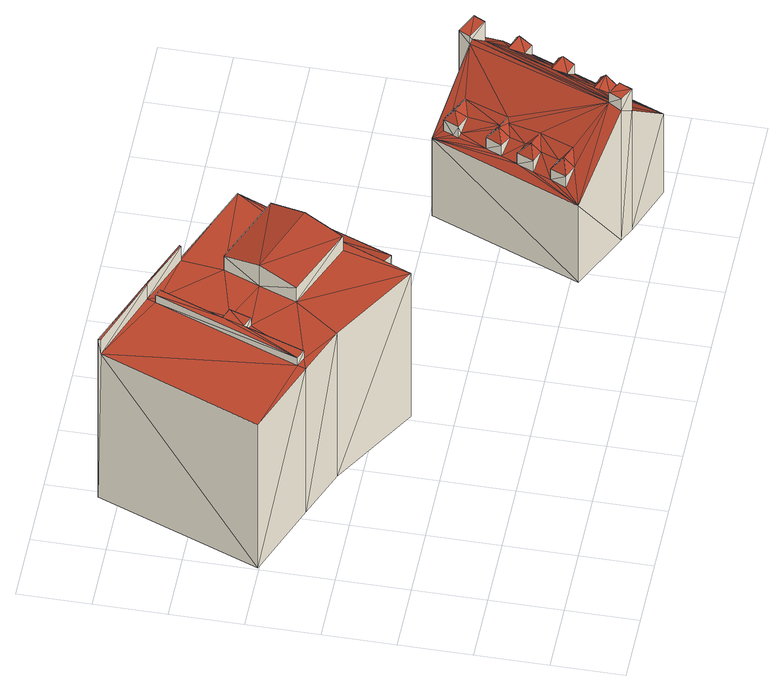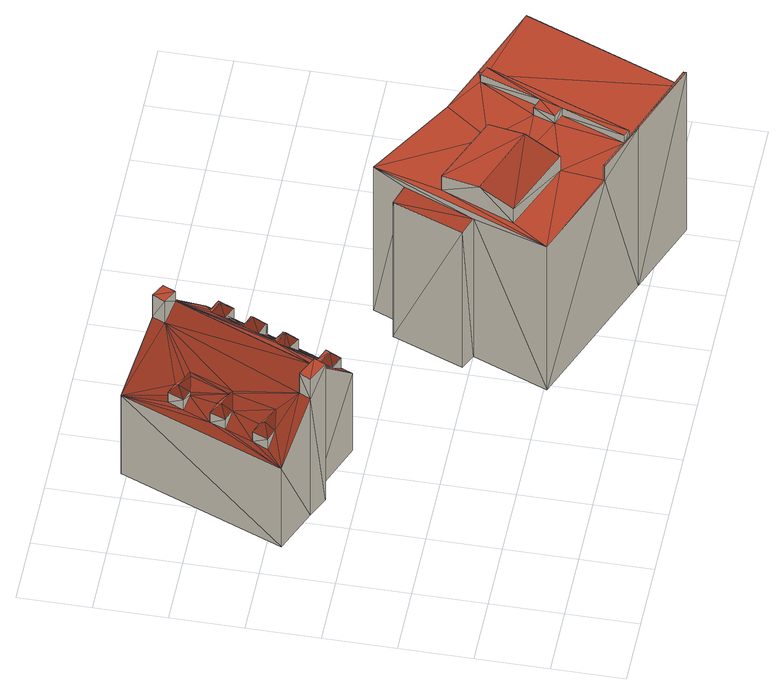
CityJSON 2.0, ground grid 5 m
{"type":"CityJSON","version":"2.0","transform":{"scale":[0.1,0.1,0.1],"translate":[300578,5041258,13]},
"CityObjects":{
"building1":{"type":"Building","geometry":[{"type":"MultiSurface","lod":"2","boundaries":[[[0,1,2]],[[3,4,5]],[[6,4,3]],[[7,6,1]],[[8,9,4]],[[1,3,2]],[[1,6,3]],[[6,8,4]],[[10,9,8]],[[11,12,13]],[[9,11,13]],[[10,14,11]],[[10,11,9]],[[4,13,15]],[[9,13,4]],[[5,16,17]],[[4,15,16]],[[4,16,5]],[[16,15,18]],[[19,20,17]],[[19,21,20]],[[19,7,21]],[[20,3,5]],[[7,1,21]],[[20,5,17]],[[1,0,22]],[[21,1,22]],[[0,2,23]],[[22,0,23]],[[3,20,23]],[[2,3,23]],[[24,6,19]],[[6,7,19]],[[25,8,24]],[[8,6,24]],[[10,8,25]],[[14,10,25]],[[26,27,28]],[[28,27,29]],[[28,29,30]],[[31,28,30]],[[12,11,32]],[[11,33,32]],[[32,33,34]],[[33,35,34]],[[36,37,38]],[[39,37,36]],[[40,41,42]],[[41,43,42]],[[42,43,44]],[[42,44,45]],[[44,46,45]],[[47,46,44]],[[46,47,38]],[[47,36,38]],[[35,16,18]],[[34,35,18]],[[48,49,50]],[[49,51,50]],[[51,41,40]],[[50,51,40]],[[26,52,53]],[[27,26,53]],[[31,30,54]],[[55,31,54]],[[53,52,56]],[[56,52,55]],[[56,55,54]],[[39,48,37]],[[49,48,39]],[[21,22,20]],[[20,22,23]],[[29,27,53]],[[29,53,56]],[[29,56,54]],[[30,29,54]],[[13,32,15]],[[15,34,18]],[[15,32,34]],[[13,12,32]],[[48,46,37]],[[46,40,45]],[[37,46,38]],[[40,42,45]],[[48,40,46]],[[48,50,40]],[[11,14,49]],[[11,49,39]],[[26,24,19]],[[26,19,52]],[[35,31,17]],[[36,44,31]],[[31,55,17]],[[43,51,26]],[[51,24,26]],[[36,31,35]],[[43,26,28]],[[44,28,31]],[[52,19,17]],[[44,43,28]],[[47,44,36]],[[55,52,17]],[[41,51,43]],[[14,25,49]],[[11,39,33]],[[33,36,35]],[[51,25,24]],[[16,35,17]],[[49,25,51]],[[33,39,36]]],"semantics":{"surfaces":[{"type":"GroundSurface"},{"type":"WallSurface"},{"type":"RoofSurface"}],"values":[0,0,0,0,0,0,0,0,0,1,1,1,1,1,1,1,1,1,1,1,1,1,1,1,1,1,1,1,1,1,1,1,1,1,1,1,1,1,1,1,1,1,1,1,1,1,1,1,1,1,1,1,1,1,1,1,1,1,1,1,1,1,1,1,1,1,1,1,1,1,2,2,2,2,2,2,2,2,2,2,2,2,2,2,2,2,2,2,2,2,2,2,2,2,2,2,2,2,2,2,2,2,2,2,2,2,2,2,2,2]}}]},
"building2":{"type":"Building","geometry":[{"type":"MultiSurface","lod":"2","boundaries":[[[57,58,59]],[[60,61,58]],[[61,62,58]],[[58,63,64]],[[58,64,59]],[[65,60,58]],[[65,58,57]],[[66,67,68]],[[69,67,66]],[[70,71,72]],[[73,74,75]],[[73,75,76]],[[77,73,78]],[[79,80,81]],[[82,80,79]],[[83,80,82]],[[84,85,86]],[[87,88,89]],[[90,91,92]],[[91,93,92]],[[94,95,96]],[[76,97,98]],[[99,100,101]],[[100,102,101]],[[103,104,105]],[[106,78,107]],[[108,109,110]],[[111,112,113]],[[114,88,115]],[[82,79,116]],[[117,118,119]],[[120,121,122]],[[72,123,124]],[[72,71,123]],[[84,125,85]],[[126,125,84]],[[127,128,86]],[[129,130,107]],[[106,129,107]],[[126,125,127]],[[127,125,128]],[[108,109,69]],[[69,109,67]],[[120,131,81]],[[120,121,131]],[[132,133,134]],[[134,133,135]],[[117,118,136]],[[117,136,89]],[[92,93,101]],[[93,99,101]],[[95,103,105]],[[96,95,105]],[[98,97,107]],[[97,106,107]],[[108,111,109]],[[112,111,108]],[[114,117,88]],[[118,117,114]],[[83,120,80]],[[121,120,83]],[[126,137,125]],[[137,72,125]],[[70,72,137]],[[138,139,140]],[[138,141,139]],[[134,135,142]],[[143,134,142]],[[144,145,138]],[[145,141,138]],[[144,146,145]],[[147,143,142]],[[148,147,142]],[[146,144,149]],[[63,146,149]],[[58,146,63]],[[60,65,147]],[[132,60,147]],[[132,147,148]],[[133,132,148]],[[65,57,150]],[[147,65,150]],[[151,60,132]],[[151,61,60]],[[139,149,140]],[[63,149,139]],[[64,63,139]],[[64,139,152]],[[59,64,152]],[[58,153,146]],[[62,153,58]],[[62,61,153]],[[61,151,153]],[[150,57,59]],[[150,59,152]],[[145,143,141]],[[134,143,145]],[[154,102,75]],[[155,154,75]],[[73,155,75]],[[155,143,156]],[[73,74,157]],[[73,77,141]],[[143,73,141]],[[102,100,75]],[[90,150,91]],[[90,143,150]],[[156,143,90]],[[143,155,73]],[[139,141,152]],[[143,147,150]],[[97,150,152]],[[77,78,158]],[[78,106,95]],[[158,78,94]],[[76,100,97]],[[94,78,95]],[[100,99,97]],[[104,103,152]],[[95,106,152]],[[75,100,76]],[[99,150,97]],[[91,150,93]],[[93,150,99]],[[103,95,152]],[[106,97,152]],[[141,104,152]],[[141,77,158]],[[141,158,104]],[[104,158,159]],[[104,159,105]],[[78,73,130]],[[78,130,107]],[[158,94,159]],[[159,94,96]],[[159,96,105]],[[160,92,101]],[[73,76,130]],[[130,76,98]],[[130,98,107]],[[102,160,101]],[[102,154,160]],[[154,155,160]],[[160,90,92]],[[156,90,160]],[[155,156,160]],[[135,133,148]],[[135,148,142]],[[149,144,140]],[[144,138,140]],[[81,122,161]],[[81,120,122]],[[89,117,119]],[[89,119,162]],[[79,81,116]],[[116,81,161]],[[80,120,81]],[[88,117,89]],[[88,87,115]],[[87,89,162]],[[115,87,162]],[[151,132,134]],[[146,134,145]],[[68,134,146]],[[86,68,146]],[[153,84,146]],[[163,134,68]],[[84,86,146]],[[164,68,86]],[[124,164,86]],[[123,164,124]],[[153,126,84]],[[153,137,126]],[[151,83,153]],[[161,162,134]],[[163,161,134]],[[119,151,134]],[[162,119,134]],[[115,162,161]],[[108,110,123]],[[116,161,163]],[[121,114,122]],[[114,115,122]],[[112,82,116]],[[118,151,119]],[[112,116,113]],[[83,112,153]],[[122,115,161]],[[108,71,153]],[[112,108,153]],[[151,114,121]],[[113,116,163]],[[151,118,114]],[[151,121,83]],[[71,108,123]],[[123,110,164]],[[153,71,137]],[[83,82,112]],[[85,128,86]],[[125,128,85]],[[128,124,86]],[[128,72,124]],[[125,72,128]],[[109,111,67]],[[110,67,164]],[[164,67,68]],[[109,67,110]],[[67,111,113]],[[67,163,68]],[[67,113,163]]],"semantics":{"surfaces":[{"type":"GroundSurface"},{"type":"WallSurface"},{"type":"RoofSurface"}],"values":[0,0,0,0,0,0,0,1,1,1,1,1,1,1,1,1,1,1,1,1,1,1,1,1,1,1,1,1,1,1,1,1,1,1,1,1,1,1,1,1,1,1,1,1,1,1,1,1,1,1,1,1,1,1,1,1,1,1,1,1,1,1,1,1,1,1,1,1,1,1,1,1,1,1,1,1,1,1,1,1,1,1,1,1,1,1,1,1,1,1,1,1,1,1,1,2,2,2,2,2,2,2,2,2,2,2,2,2,2,2,2,2,2,2,2,2,2,2,2,2,2,2,2,2,2,2,2,2,2,2,2,2,2,2,2,2,2,2,2,2,2,2,2,2,2,2,2,2,2,2,2,2,2,2,2,2,2,2,2,2,2,2,2,2,2,2,2,2,2,2,2,2,2,2,2,2,2,2,2,2,2,2,2,2,2,2,2,2,2,2,2,2,2,2,2,2,2,2,2,2,2,2,2,2,2,2,2,2,2,2]}}]}
},
"vertices":[
[175,146,7],[163,151,7],[194,195,7],[183,200,7],[101,293,7],[204,252,7],[92,166,7],[154,129,7],[57,180,7],[46,314,7],[2,201,7],[46,312,139],[46,312,152],[46,314,152],[2,201,139],[101,293,152],[139,278,139],[204,252,139],[139,278,152],[154,129,139],[183,200,134],[163,151,134],[175,146,131],[194,195,131],[92,166,139],[57,180,139],[115,197,139],[115,197,152],[125,223,139],[125,223,158],[135,248,152],[135,248,139],[100,292,152],[100,292,139],[138,277,152],[138,277,139],[103,284,139],[98,286,146],[103,284,146],[98,286,139],[81,225,146],[81,225,139],[89,222,146],[89,222,139],[94,237,139],[94,237,146],[86,240,146],[86,240,139],[59,186,146],[59,186,139],[66,183,146],[66,183,139],[166,176,139],[166,176,152],[187,227,152],[187,227,139],[177,203,158],
[355,1,35],[350,127,35],[401,115,35],[308,20,35],[265,40,35],[307,144,35],[354,135,35],[369,128,35],[318,15,35],[309,96,127],[302,99,130],[312,95,130],[302,99,119],[305,126,111],[305,126,112],[305,126,122],[360,75,130],[360,75,129],[361,73,128],[365,66,122],[361,75,129],[370,77,122],[289,84,122],[289,85,122],[292,76,130],[289,84,112],[289,85,112],[319,133,121],[319,133,122],[324,125,129],[283,53,129],[279,61,122],[283,53,130],[353,36,122],[358,34,117],[361,33,122],[361,33,113],[378,96,122],[386,93,113],[386,93,122],[374,63,113],[374,63,122],[366,44,113],[359,47,120],[366,44,122],[358,47,122],[391,104,113],[382,107,122],[391,104,122],[378,74,113],[378,74,122],[299,107,112],[299,107,122],[307,103,122],[294,96,122],[294,96,112],[302,92,122],[279,61,112],[288,57,122],[298,81,122],[274,50,122],[274,50,112],[283,46,122],[284,73,122],[284,73,112],[293,70,122],[308,125,114],[315,122,122],[310,137,122],[310,137,112],[313,130,117],[313,130,129],[372,70,117],[372,70,130],[292,76,118],[308,20,154],[308,20,165],[312,29,156],[312,29,165],[283,53,119],[307,130,112],[365,120,160],[369,128,142],[369,128,160],[365,120,142],[322,24,165],[322,24,145],[350,127,160],[352,126,156],[350,127,153],[318,15,145],[318,15,165],[354,135,160],[355,1,107],[265,40,106],[401,115,107],[307,144,106],[350,46,128],[348,45,130],[350,42,127],[361,75,128],[372,106,131],[384,101,131],[361,40,130],[302,72,130],[293,49,130],[309,94,128],[309,100,125]
]}
